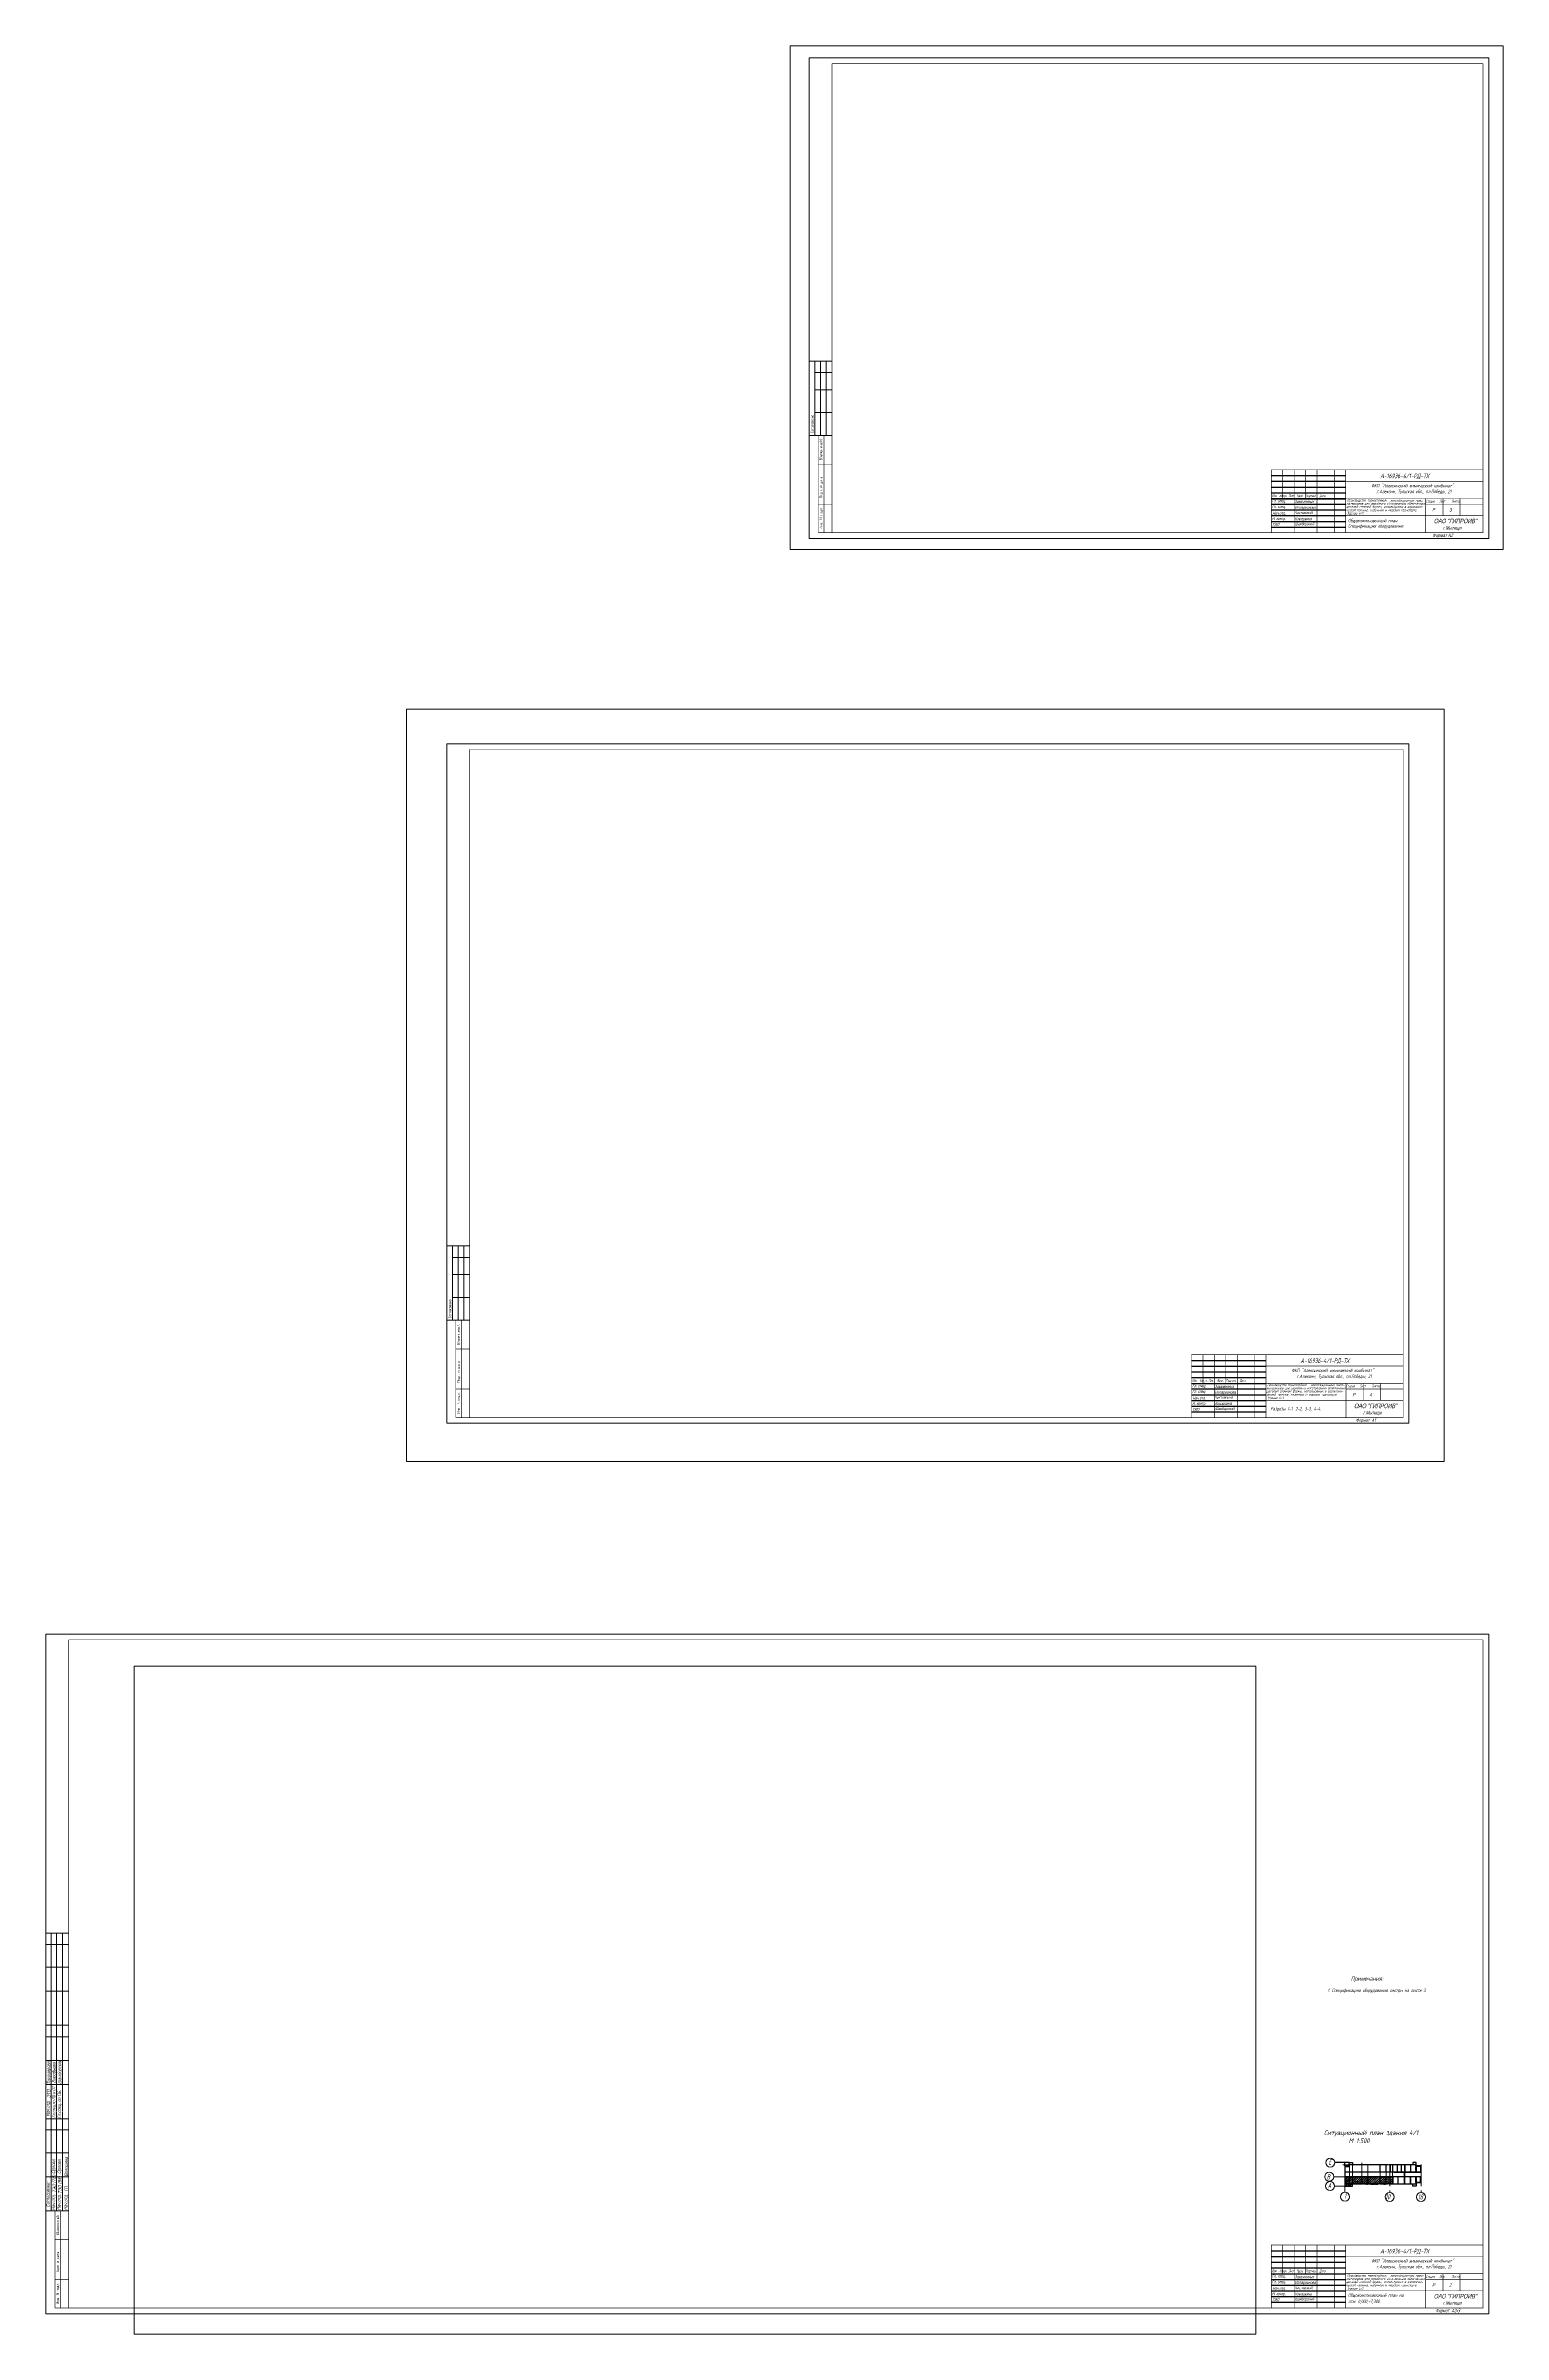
# Paper-space layout 'План. Разрезы' of a CAD drawing. Header units: millimetres. Extents: x 13539 to 14813, y 8255 to 10255.
import ezdxf

# ---------------------------------------------------------------- set-up
doc = ezdxf.new("R2010")
doc.units = ezdxf.units.MM
doc.linetypes.add('CENTERX2', pattern=[101.6, 63.5, -12.7, 12.7, -12.7])
doc.layers.get('0').update_dxf_attribs({"lineweight": 18})
doc.layers.get('Defpoints').update_dxf_attribs({"color": 139, "lineweight": 18})
doc.layers.add('hj', color=7, linetype='Continuous')
doc.layers.add('штамп', color=7, linetype='Continuous')
for name, color, linetype, lineweight in [('Оси строит.', 8, 'CENTERX2', 18), ('Рассол', 115, 'Continuous', 20), ('Строительный', 8, 'Continuous', 20)]:
    doc.layers.add(name, color=color, linetype=linetype, lineweight=lineweight)
doc.styles.add('CX', font='cx.shx', dxfattribs={"width": 0.6, "oblique": 15, "height": 3})
doc.styles.add('SPDS', font='SPDS.shx', dxfattribs={"width": 0.8, "oblique": 15})
doc.styles.get("Standard").update_dxf_attribs({"font": 'simplex.shx', "width": 0.6, "oblique": 15})
doc.styles.add('Симплекс', font='simplex.shx', dxfattribs={"width": 0.7, "oblique": 15, "height": 600})
pattern_1 = [(45, (14664.55998, 8328.84976), (-0.07954951, 0.07954951), []), (45, (14664.56373, 8328.84976), (-0.07954951, 0.07954951), []), (45, (14664.56748, 8328.84976), (-0.07954951, 0.07954951), [])]

psp = doc.layouts.new('План. Разрезы')

# ---------------------------------------------------------------- hatches: boundary and pattern name
at = {"layer": 'Рассол', "ltscale": 100}
h = psp.add_hatch(dxfattribs=at)
h.set_pattern_fill('JIS_RC_30', scale=0.00375)
h.set_pattern_definition([(45, (14665.43291, 8329.29827), (-0.07954951, 0.07954951), []), (45, (14665.43666, 8329.29827), (-0.07954951, 0.07954951), []), (45, (14665.44041, 8329.29827), (-0.07954951, 0.07954951), [])])
h.paths.add_polyline_path([(14678.6, 8392.1), (14678.6, 8392.3), (14678.9, 8392.3), (14678.9, 8392.1)])
h = psp.add_hatch(dxfattribs=at)
h.set_pattern_fill('JIS_RC_30', scale=0.00375)
h.set_pattern_definition(pattern_1)
h.paths.add_polyline_path([(14678.6, 8388.2), (14678.6, 8388.9), (14678.9, 8388.9), (14678.9, 8388.2)])
at = {"layer": 'Рассол', "lineweight": -3, "ltscale": 100}
h = psp.add_hatch(dxfattribs=at)
h.set_pattern_fill('JIS_RC_30', scale=0.00375)
h.set_pattern_definition(pattern_1)
h.paths.add_polyline_path([(14683.7, 8388.7), (14683.4, 8388.7), (14683.4, 8388.4), (14683.7, 8388.4)])
h = psp.add_hatch(dxfattribs=at)
h.set_pattern_fill('JIS_RC_30', scale=0.00375)
h.set_pattern_definition(pattern_1)
h.paths.add_polyline_path([(14685.6, 8388.7), (14685.9, 8388.7), (14685.9, 8388.4), (14685.6, 8388.4)])
at = {"layer": 'Рассол', "ltscale": 100}
h = psp.add_hatch(dxfattribs=at)
h.set_pattern_fill('JIS_RC_30', scale=0.00375)
h.set_pattern_definition([(45, (14666.04831, 8330.0291), (-0.07954951, 0.07954951), []), (45, (14666.05206, 8330.0291), (-0.07954951, 0.07954951), []), (45, (14666.05581, 8330.0291), (-0.07954951, 0.07954951), [])])
h.paths.add_polyline_path([(14689.4, 8392.3), (14689.7, 8392.3), (14689.7, 8392.1), (14689.4, 8392.1)])
at = {"layer": 'Рассол', "lineweight": -3, "ltscale": 100}
h = psp.add_hatch(dxfattribs=at)
h.set_pattern_fill('JIS_RC_30', scale=0.00375)
h.set_pattern_definition(pattern_1)
h.paths.add_polyline_path([(14689.4, 8389), (14689.9, 8389), (14689.9, 8388.5), (14689.4, 8388.5)])
h = psp.add_hatch(dxfattribs=at)
h.set_pattern_fill('JIS_RC_30', scale=0.00375)
h.set_pattern_definition([(45, (14665.48802, 8328.14612), (-0.07954951, 0.07954951), []), (45, (14665.49177, 8328.14612), (-0.07954951, 0.07954951), []), (45, (14665.49552, 8328.14612), (-0.07954951, 0.07954951), [])])
h.paths.add_polyline_path([(14689.4, 8386.4), (14689.4, 8386.8), (14689.7, 8386.8), (14689.7, 8386.4)])

# ---------------------------------------------------------------- linework, layer by layer
for p, q in [((14206.4, 10244.5), (14800.4, 10244.5)), ((14206.4, 9824.5), (14206.4, 10244.5)), ((14800.4, 10244.5), (14800.4, 9824.5)), ((14226.4, 9979.5), (14206.4, 9979.5)), ((14211.4, 9979.5), (14211.4, 9914.5)), ((14226.4, 9969.5), (14211.4, 9969.5)), ((14216.4, 9979.5), (14216.4, 9914.5)), ((14221.4, 9979.5), (14221.4, 9914.5)), ((14226.4, 9954.5), (14211.4, 9954.5)), ((14226.4, 9934.5), (14211.4, 9934.5)), ((14226.4, 9914.5), (14206.4, 9914.5)), ((14800.4, 9824.5), (14206.4, 9824.5)), ((13889.7, 9645.1), (14730.7, 9645.1)), ((13889.7, 9051.1), (13889.7, 9645.1)), ((14730.7, 9645.1), (14730.7, 9051.1)), ((13909.7, 9206.1), (13889.7, 9206.1)), ((13894.7, 9206.1), (13894.7, 9141.1)), ((13899.7, 9206.1), (13899.7, 9141.1)), ((13904.7, 9206.1), (13904.7, 9141.1)), ((13909.7, 9196.1), (13894.7, 9196.1)), ((13909.7, 9181.1), (13894.7, 9181.1)), ((13909.7, 9161.1), (13894.7, 9161.1)), ((13909.7, 9141.1), (13889.7, 9141.1)), ((14730.7, 9051.1), (13889.7, 9051.1)), ((13539.4, 8866.8), (14800.4, 8866.8)), ((13539.4, 8272.8), (13539.4, 8866.8)), ((14800.4, 8866.8), (14800.4, 8272.8)), ((13539.3, 8605.4), (13559.4, 8605.4)), ((13543.9, 8605.4), (13543.9, 8363.2)), ((13548.8, 8605.4), (13548.8, 8450)), ((13553.8, 8605.4), (13553.8, 8450)), ((13539.4, 8595.5), (13559.4, 8595.5)), ((13539.4, 8575.6), (13559.4, 8575.6)), ((13539.4, 8554.6), (13559.4, 8554.6)), ((13539.3, 8525), (13559.4, 8525)), ((13552.4, 8525), (13539.4, 8525)), ((13552.4, 8525), (13547.4, 8525)), ((13548.7, 8525), (13549.3, 8525)), ((13549.3, 8525), (13549.3, 8525)), ((13549.3, 8525), (13549.3, 8525)), ((13550.7, 8525), (13550.7, 8525)), ((13550.7, 8525), (13550.7, 8525)), ((13552.2, 8525), (13559.4, 8525)), ((13539.3, 8514.7), (13559.4, 8514.7)), ((13539.3, 8494.2), (13559.4, 8494.2)), ((13539.3, 8473.2), (13559.4, 8473.2)), ((13539.3, 8443.2), (13559.4, 8443.2)), ((13548.8, 8449.4), (13548.8, 8363.2)), ((13553.8, 8449.4), (13553.8, 8363.2)), ((13539.4, 8433.4), (13559.4, 8433.4)), ((13539.4, 8413.5), (13559.4, 8413.5)), ((13539.4, 8392.5), (13559.4, 8392.5)), ((13559.4, 8362.8), (13539.4, 8362.8)), ((13552.4, 8362.8), (13539.4, 8362.8)), ((13552.4, 8362.8), (13547.4, 8362.8)), ((13552.4, 8362.8), (13547.4, 8362.8)), ((13548.7, 8362.8), (13549.3, 8362.8)), ((13548.7, 8362.8), (13549.3, 8362.8)), ((13549.3, 8362.8), (13549.3, 8362.8)), ((13549.3, 8362.8), (13549.3, 8362.8)), ((13549.3, 8362.8), (13549.3, 8362.8)), ((13549.3, 8362.8), (13549.3, 8362.8)), ((13550.7, 8362.8), (13550.7, 8362.8)), ((13550.7, 8362.8), (13550.7, 8362.8)), ((13550.7, 8362.8), (13550.7, 8362.8)), ((13550.7, 8362.8), (13550.7, 8362.8)), ((13552.2, 8362.8), (13559.4, 8362.8)), ((13552.2, 8362.8), (13559.4, 8362.8)), ((14800.4, 8272.8), (13539.4, 8272.8))]:
    psp.add_line(p, q)
at = {"const_width": 0.5}
for points in [[(14226.4, 10239.5), (14795.4, 10239.5)], [(14226.4, 9829.5), (14226.4, 10239.5)], [(14795.4, 10239.5), (14795.4, 9829.5)], [(14214.4, 9829.5), (14214.4, 9914.5)], [(14226.4, 9914.5), (14214.4, 9914.5)], [(14219.4, 9829.5), (14219.4, 9914.5)], [(14226.4, 9889.5), (14214.4, 9889.5)], [(14226.4, 9854.5), (14214.4, 9854.5)], [(14226.4, 9829.5), (14214.4, 9829.5)], [(14214.4, 9829.5), (14795.4, 9829.5)], [(13909.7, 9640.1), (14725.7, 9640.1)], [(13909.7, 9056.1), (13909.7, 9640.1)], [(14725.7, 9640.1), (14725.7, 9056.1)], [(13897.7, 9056.1), (13897.7, 9141.1)], [(13909.7, 9141.1), (13897.7, 9141.1)], [(13902.7, 9056.1), (13902.7, 9141.1)], [(13909.7, 9116.1), (13897.7, 9116.1)], [(13909.7, 9081.1), (13897.7, 9081.1)], [(13897.7, 9056.1), (14725.7, 9056.1)], [(13909.7, 9056.1), (13897.7, 9056.1)], [(13559.4, 8277.8), (13559.4, 8861.8)], [(13559.4, 8861.8), (14795.4, 8861.8)], [(14795.4, 8861.8), (14795.4, 8277.8)], [(13547.4, 8277.8), (13547.4, 8362.8)], [(13559.4, 8362.8), (13547.4, 8362.8)], [(13552.4, 8277.8), (13552.4, 8362.8)], [(13559.4, 8337.8), (13547.4, 8337.8)], [(13559.4, 8302.8), (13547.4, 8302.8)], [(13559.4, 8277.8), (13547.4, 8277.8)], [(13559.4, 8277.8), (14795.4, 8277.8)]]:
    psp.add_lwpolyline(points, dxfattribs=at)
at = {"layer": 'Оси строит.', "color": 7, "ltscale": 0.5}
psp.add_line((14674.8, 8402.4), (14674.8, 8379), dxfattribs=at)
at = {"layer": 'Оси строит.', "color": 7, "ltscale": 0.3}
for p, q in [((14678.8, 8403.1), (14678.8, 8384.3)), ((14681.3, 8403.1), (14681.3, 8384.3)), ((14689.5, 8404.7), (14689.5, 8386.1)), ((14694.7, 8403.4), (14694.7, 8386.1)), ((14705.5, 8403.4), (14705.5, 8386.1)), ((14710.7, 8403.4), (14710.7, 8386.1)), ((14714, 8403.4), (14714, 8379)), ((14716.4, 8403.4), (14716.4, 8386.1)), ((14741.4, 8403.2), (14741.4, 8378.6)), ((14674.6, 8384.3), (14665.9, 8384.3))]:
    psp.add_line(p, q, dxfattribs=at)
at = {"layer": 'Рассол', "color": 7, "lineweight": -3, "ltscale": 100}
for p, q in [((14674.6, 8404.9), (14666, 8404.9)), ((14674.6, 8401.9), (14674.6, 8404.9)), ((14678.6, 8404.9), (14674.6, 8404.9)), ((14674.6, 8401.9), (14678.6, 8401.9)), ((14674.9, 8401.6), (14678.9, 8401.6)), ((14678.6, 8403.1), (14678.6, 8404.9)), ((14678.6, 8404.9), (14681.5, 8404.9)), ((14678.6, 8401.9), (14678.6, 8403.1)), ((14678.9, 8401.6), (14678.9, 8402.8)), ((14681.5, 8404.9), (14681.5, 8403.1)), ((14726.9, 8402.8), (14726.9, 8396.9)), ((14727.1, 8402.8), (14727.1, 8396.9)), ((14732, 8402.8), (14732, 8396.9)), ((14732.2, 8402.8), (14732.2, 8396.9)), ((14737, 8404.9), (14734.2, 8404.9)), ((14734.2, 8404.9), (14734.2, 8402.8)), ((14736.7, 8401.6), (14736.7, 8402.8)), ((14741.4, 8401.6), (14736.7, 8401.6)), ((14736.7, 8401.6), (14736.7, 8396.9)), ((14737, 8403.1), (14737, 8404.9)), ((14737, 8401.9), (14737, 8403.1)), ((14741.4, 8401.9), (14737, 8401.9)), ((14737, 8401.9), (14737, 8396.9)), ((14740.7, 8401.6), (14740.7, 8397)), ((14741, 8401.6), (14741, 8397)), ((14674.8, 8385.9), (14681.2, 8392.3)), ((14674.8, 8385.8), (14681.3, 8392.3)), ((14674.8, 8385.8), (14681.3, 8392.3)), ((14674.9, 8392.5), (14674.9, 8387.6)), ((14674.9, 8391.8), (14675.5, 8392.3)), ((14674.9, 8389.8), (14677.4, 8392.3)), ((14674.9, 8387.9), (14679.3, 8392.3)), ((14674.9, 8391.7), (14675.5, 8392.3)), ((14674.9, 8389.8), (14677.5, 8392.3)), ((14674.9, 8387.9), (14679.4, 8392.3)), ((14674.9, 8391.7), (14675.6, 8392.3)), ((14674.9, 8389.8), (14677.5, 8392.3)), ((14674.9, 8387.8), (14679.4, 8392.3)), ((14674.9, 8392.3), (14716.2, 8392.3)), ((14674.9, 8386.2), (14674.9, 8392.3)), ((14674.9, 8389.8), (14677.7, 8389.8)), ((14674.9, 8389.6), (14677.7, 8389.6)), ((14716.2, 8386.4), (14674.9, 8386.4)), ((14675.1, 8384.3), (14683.1, 8392.3)), ((14675.2, 8384.3), (14683.2, 8392.3)), ((14675.2, 8384.3), (14683.2, 8392.3)), ((14677, 8384.3), (14685, 8392.3)), ((14677.1, 8384.3), (14685.1, 8392.3)), ((14677.1, 8384.3), (14685.1, 8392.3)), ((14677.7, 8389.8), (14677.7, 8389.6)), ((14678.3, 8389.8), (14678.6, 8389.8)), ((14678.3, 8389.8), (14678.3, 8389.6)), ((14678.3, 8389.6), (14678.6, 8389.6)), ((14678.6, 8392.1), (14678.6, 8391.7)), ((14678.6, 8391.7), (14678.9, 8391.7)), ((14678.6, 8390.9), (14678.6, 8388.2)), ((14678.6, 8390.9), (14678.9, 8390.9)), ((14678.6, 8384.3), (14681.5, 8384.3)), ((14678.9, 8384.3), (14687, 8392.3)), ((14678.9, 8392.1), (14678.9, 8391.7)), ((14678.9, 8390.9), (14678.9, 8388.2)), ((14679, 8384.3), (14687, 8392.3)), ((14679, 8384.3), (14687, 8392.3)), ((14682.9, 8386.4), (14688.9, 8392.3)), ((14682.9, 8386.4), (14688.9, 8392.3)), ((14683, 8386.4), (14689, 8392.3)), ((14683.4, 8388.4), (14683.4, 8388.7)), ((14683.7, 8388.7), (14683.4, 8388.7)), ((14683.4, 8388.4), (14683.7, 8388.4)), ((14683.7, 8388.4), (14683.7, 8388.7)), ((14684.8, 8386.4), (14690.8, 8392.3)), ((14684.8, 8386.4), (14690.8, 8392.3)), ((14684.9, 8386.4), (14690.9, 8392.3)), ((14685.6, 8388.4), (14685.6, 8388.7)), ((14685.6, 8388.7), (14685.9, 8388.7)), ((14685.6, 8388.4), (14685.9, 8388.4)), ((14685.9, 8388.4), (14685.9, 8388.7)), ((14686.7, 8386.4), (14692.7, 8392.3)), ((14686.7, 8386.4), (14692.7, 8392.3)), ((14686.8, 8386.4), (14692.8, 8392.3)), ((14688.6, 8386.4), (14694.6, 8392.3)), ((14688.7, 8386.4), (14694.6, 8392.3)), ((14688.7, 8386.4), (14694.7, 8392.3)), ((14689.3, 8388.8), (14689.3, 8388.8)), ((14689.4, 8389), (14689.9, 8389)), ((14689.4, 8388.5), (14689.4, 8389)), ((14689.4, 8388.5), (14689.4, 8389)), ((14689.9, 8388.5), (14689.4, 8388.5)), ((14689.4, 8386.4), (14689.4, 8386.8)), ((14689.4, 8386.8), (14689.7, 8386.8)), ((14689.4, 8386.4), (14689.4, 8386.8)), ((14689.4, 8386.8), (14689.7, 8386.8)), ((14689.4, 8386.4), (14689.7, 8386.4)), ((14689.6, 8389.2), (14689.6, 8388.9)), ((14689.7, 8386.4), (14689.7, 8386.8)), ((14689.7, 8386.4), (14689.7, 8386.8)), ((14689.9, 8389), (14689.9, 8388.5)), ((14689.9, 8388.5), (14689.9, 8389)), ((14690.1, 8386.4), (14690.1, 8386.1)), ((14690.5, 8386.4), (14696.5, 8392.3)), ((14690.6, 8386.4), (14696.5, 8392.3)), ((14690.6, 8386.4), (14696.6, 8392.3)), ((14691.2, 8386.5), (14691.2, 8385.7)), ((14695.8, 8386.4), (14692.3, 8386.4)), ((14692.3, 8386.4), (14692.3, 8386.1)), ((14695.8, 8386.1), (14692.3, 8386.1)), ((14692.4, 8386.4), (14698.4, 8392.3)), ((14692.5, 8386.4), (14698.5, 8392.3)), ((14692.5, 8386.4), (14698.5, 8392.3)), ((14693.7, 8386.4), (14693.7, 8386.1)), ((14693.7, 8386.3), (14694.4, 8386.3)), ((14693.7, 8386.1), (14694.4, 8386.1)), ((14694.3, 8386.4), (14700.3, 8392.3)), ((14694.4, 8386.4), (14700.4, 8392.3)), ((14694.4, 8386.4), (14700.4, 8392.3)), ((14694.4, 8386.4), (14694.4, 8386.1)), ((14694.5, 8388.9), (14694.9, 8388.9)), ((14694.5, 8388.4), (14694.5, 8388.9)), ((14694.9, 8388.4), (14694.5, 8388.4)), ((14694.9, 8388.9), (14694.9, 8388.4)), ((14695, 8386.4), (14695, 8386.1)), ((14695.8, 8386.4), (14695.8, 8386.1)), ((14696.1, 8386.5), (14696.1, 8385.7)), ((14696.2, 8386.4), (14702.2, 8392.3)), ((14696.3, 8386.4), (14702.3, 8392.3)), ((14696.3, 8386.4), (14702.3, 8392.3)), ((14696.5, 8386.4), (14696.5, 8386.1)), ((14697.3, 8386.4), (14697.3, 8386.1)), ((14697.3, 8386.3), (14699.2, 8386.3)), ((14697.3, 8386.1), (14699.2, 8386.1)), ((14698.2, 8386.4), (14704.1, 8392.3)), ((14698.2, 8386.4), (14704.2, 8392.3)), ((14698.2, 8386.4), (14704.2, 8392.3)), ((14699.2, 8386.4), (14699.2, 8386.1)), ((14699.7, 8386.4), (14699.7, 8386.1)), ((14699.7, 8386.3), (14701.6, 8386.3)), ((14699.7, 8386.1), (14701.6, 8386.1)), ((14700.1, 8386.4), (14706, 8392.3)), ((14700.1, 8386.4), (14706.1, 8392.3)), ((14700.2, 8386.4), (14706.1, 8392.3)), ((14701.6, 8386.4), (14701.6, 8386.1)), ((14702, 8386.4), (14708, 8392.3)), ((14702, 8386.4), (14708, 8392.3)), ((14702.1, 8386.4), (14708, 8392.3)), ((14702.1, 8386.4), (14702.1, 8386.1)), ((14702.1, 8386.3), (14703.5, 8386.3)), ((14702.1, 8386.1), (14703.5, 8386.1)), ((14703.5, 8386.4), (14703.5, 8386.1)), ((14703.9, 8386.4), (14709.9, 8392.3)), ((14703.9, 8386.4), (14709.9, 8392.3)), ((14704, 8386.4), (14710, 8392.3)), ((14704.1, 8386.4), (14704.1, 8386.1)), ((14704.6, 8385.9), (14704.6, 8386.6)), ((14704.6, 8386.2), (14704.6, 8385.9)), ((14705.2, 8386.4), (14705.2, 8386.1)), ((14705.6, 8386.4), (14707.1, 8386.4)), ((14705.8, 8386.4), (14711.8, 8392.3)), ((14705.8, 8386.4), (14711.8, 8392.3)), ((14705.8, 8386.4), (14705.8, 8386.1)), ((14705.9, 8386.4), (14711.9, 8392.3)), ((14707, 8386.4), (14707, 8386.1)), ((14707.3, 8386.5), (14707.3, 8385.7)), ((14707.7, 8386.4), (14713.7, 8392.3)), ((14707.7, 8386.4), (14713.7, 8392.3)), ((14707.7, 8386.4), (14707.7, 8386.1)), ((14707.8, 8386.4), (14713.8, 8392.3)), ((14708.9, 8386.4), (14708.9, 8386.1)), ((14708.9, 8386.3), (14709.9, 8386.3)), ((14708.9, 8386.1), (14709.9, 8386.1)), ((14709.6, 8386.4), (14715.6, 8392.3)), ((14709.7, 8386.4), (14715.6, 8392.3)), ((14709.7, 8386.4), (14715.7, 8392.3)), ((14709.9, 8386.4), (14709.9, 8386.1)), ((14711.5, 8386.4), (14716.2, 8391)), ((14711.6, 8386.4), (14716.2, 8391)), ((14711.6, 8386.4), (14716.2, 8391)), ((14712.1, 8386.4), (14712.1, 8386.1)), ((14713.3, 8386.4), (14713.3, 8386.1)), ((14713.4, 8386.4), (14716.2, 8389.1)), ((14713.5, 8386.4), (14716.2, 8389.1)), ((14713.5, 8386.4), (14716.2, 8389)), ((14715, 8386.4), (14715, 8386.1)), ((14715.3, 8386.4), (14716.2, 8387.2)), ((14715.4, 8386.4), (14716.2, 8387.2)), ((14715.4, 8386.4), (14716.2, 8387.1)), ((14715.7, 8386.4), (14715.7, 8386.1)), ((14716.2, 8392.3), (14716.2, 8386.4)), ((14716.5, 8392.3), (14716.5, 8386.3)), ((14717.4, 8396.6), (14741.4, 8396.6)), ((14717.4, 8392.6), (14741.4, 8392.6)), ((14726.9, 8386.4), (14726.9, 8396.9)), ((14727.1, 8386.4), (14727.1, 8396.9)), ((14732, 8396.9), (14732, 8397.5)), ((14732, 8392.3), (14732, 8391.7)), ((14732, 8386.4), (14732, 8392.3)), ((14732, 8390.9), (14732, 8388.2)), ((14732, 8387.6), (14732, 8386.4)), ((14732.2, 8396.9), (14732.2, 8397.5)), ((14732.2, 8392.3), (14732.2, 8391.7)), ((14732.2, 8386.4), (14732.2, 8392.3)), ((14732.2, 8390.9), (14732.2, 8388.2)), ((14732.2, 8387.6), (14732.2, 8386.4)), ((14734.2, 8384.3), (14734.2, 8386.4)), ((14737, 8384.3), (14734.2, 8384.3)), ((14736.7, 8398.3), (14736.7, 8401)), ((14736.7, 8397.1), (14736.7, 8397.5)), ((14736.7, 8387.6), (14736.7, 8392.3)), ((14736.7, 8392.1), (14736.7, 8391.7)), ((14736.7, 8390.9), (14736.7, 8388.2)), ((14740.7, 8387.6), (14736.7, 8387.6)), ((14736.7, 8387.6), (14736.7, 8386.4)), ((14737, 8398.3), (14737, 8401)), ((14737, 8397.1), (14737, 8397.5)), ((14737, 8387.3), (14737, 8392.3)), ((14737, 8392.1), (14737, 8391.7)), ((14737, 8390.9), (14737, 8388.2)), ((14741, 8387.3), (14737, 8387.3)), ((14737, 8387.3), (14737, 8386.1)), ((14737, 8386.1), (14737, 8384.3)), ((14740.7, 8397), (14740.7, 8396.9)), ((14740.7, 8392.2), (14740.7, 8392.3)), ((14740.7, 8388.8), (14740.7, 8392.2)), ((14740.7, 8387.6), (14740.7, 8388.8)), ((14741, 8397), (14741, 8396.9)), ((14741, 8392.2), (14741, 8392.3)), ((14741, 8388.8), (14741, 8392.2)), ((14741, 8387.3), (14741, 8388.8))]:
    psp.add_line(p, q, dxfattribs=at)
at = {"layer": 'Рассол', "color": 7, "ltscale": 100}
for p, q in [((14674.6, 8401.9), (14674.6, 8400.4)), ((14674.9, 8401.6), (14674.9, 8400.4)), ((14705.5, 8403.1), (14678.6, 8403.1)), ((14705.5, 8402.8), (14678.9, 8402.8)), ((14712.3, 8403.1), (14705.2, 8403.1)), ((14712.3, 8402.8), (14705.2, 8402.8)), ((14705.3, 8396.9), (14705.3, 8402.8)), ((14705.6, 8396.9), (14705.6, 8402.8)), ((14710.5, 8396.9), (14710.5, 8402.8)), ((14710.8, 8396.9), (14710.8, 8402.8)), ((14712.3, 8402.8), (14712.3, 8403.1)), ((14715.9, 8403.1), (14713.4, 8403.1)), ((14713.4, 8402.8), (14713.4, 8403.1)), ((14715.9, 8402.8), (14713.4, 8402.8)), ((14714, 8396.9), (14714, 8402.8)), ((14714.3, 8396.9), (14714.3, 8402.8)), ((14716.2, 8396.9), (14716.2, 8402.8)), ((14716.5, 8396.9), (14716.5, 8402.8)), ((14737, 8403.1), (14716.6, 8403.1)), ((14737, 8402.8), (14716.6, 8402.8)), ((14720.3, 8396.8), (14720.3, 8402.8)), ((14720.6, 8396.8), (14720.6, 8402.8)), ((14674.6, 8400.4), (14674.6, 8392.3)), ((14674.6, 8397), (14674.6, 8396.9)), ((14674.6, 8392.2), (14674.6, 8392.3)), ((14674.9, 8392.2), (14674.6, 8392.2)), ((14674.6, 8388.8), (14674.6, 8391.5)), ((14674.9, 8391.5), (14674.6, 8391.5)), ((14674.6, 8386.2), (14674.6, 8388.8)), ((14674.9, 8400.4), (14674.9, 8392.3)), ((14674.9, 8397), (14674.9, 8396.9)), ((14741.4, 8396.9), (14674.9, 8396.9)), ((14717.8, 8396.6), (14674.9, 8396.6)), ((14717.8, 8392.6), (14674.9, 8392.6)), ((14741.4, 8392.3), (14674.9, 8392.3)), ((14674.9, 8392.2), (14674.9, 8392.3)), ((14674.9, 8388.8), (14674.9, 8391.5)), ((14674.9, 8387.6), (14674.9, 8388.8)), ((14678.6, 8392.1), (14678.6, 8392.3)), ((14678.6, 8392.3), (14678.9, 8392.3)), ((14678.6, 8392.1), (14678.9, 8392.1)), ((14678.6, 8388.2), (14678.6, 8388.9)), ((14678.6, 8388.9), (14678.9, 8388.9)), ((14678.6, 8388.2), (14678.9, 8388.2)), ((14690.1, 8386.1), (14678.6, 8386.1)), ((14678.9, 8392.1), (14678.9, 8392.3)), ((14678.9, 8388.2), (14678.9, 8388.9)), ((14690.1, 8386.4), (14678.9, 8386.4)), ((14689.4, 8392.1), (14689.4, 8392.3)), ((14689.4, 8392.1), (14689.4, 8392.3)), ((14689.4, 8392.1), (14689.4, 8392.3)), ((14689.4, 8392.1), (14689.4, 8392.3)), ((14689.4, 8392.3), (14689.7, 8392.3)), ((14689.7, 8392.1), (14689.4, 8392.1)), ((14689.7, 8392.1), (14689.4, 8392.1)), ((14689.7, 8392.1), (14689.7, 8392.3)), ((14689.7, 8392.1), (14689.7, 8392.3)), ((14694.6, 8388.9), (14694.6, 8392.3)), ((14694.6, 8386.4), (14694.6, 8388.4)), ((14694.8, 8388.9), (14694.8, 8392.3)), ((14694.9, 8386.4), (14694.9, 8388.4)), ((14704.1, 8386.4), (14696.5, 8386.4)), ((14704.1, 8386.1), (14696.5, 8386.1)), ((14712.1, 8386.4), (14705.2, 8386.4)), ((14712.1, 8386.1), (14705.2, 8386.1)), ((14705.3, 8392.3), (14705.3, 8386.4)), ((14705.6, 8392.3), (14705.6, 8386.4)), ((14710.5, 8392.3), (14710.5, 8386.4)), ((14710.8, 8392.3), (14710.8, 8386.4)), ((14716.6, 8386.4), (14713.3, 8386.4)), ((14716.6, 8386.1), (14713.3, 8386.1)), ((14714, 8392.3), (14714, 8386.4)), ((14714.3, 8392.3), (14714.3, 8386.4)), ((14716.2, 8392.3), (14716.2, 8386.4)), ((14737, 8386.4), (14716.6, 8386.4)), ((14737, 8386.1), (14716.6, 8386.1)), ((14720.9, 8392.3), (14720.9, 8386.4)), ((14721.2, 8392.3), (14721.2, 8386.4))]:
    psp.add_line(p, q, dxfattribs=at)
at = {"layer": 'Рассол', "color": 7, "linetype": 'ByBlock', "lineweight": -3, "ltscale": 100}
for p, q in [((14714.3, 8402.8), (14714.3, 8396.9)), ((14724.2, 8402.8), (14714.3, 8402.8)), ((14724.2, 8396.9), (14724.2, 8402.8)), ((14674.7, 8384.3), (14681.3, 8384.3)), ((14681.5, 8386.1), (14674.8, 8386.1))]:
    psp.add_line(p, q, dxfattribs=at)
at = {"layer": 'Строительный', "color": 7, "ltscale": 100}
for p, q in [((14672.9, 8403), (14737, 8403)), ((14665.2, 8392.5), (14741.4, 8392.5)), ((14672.9, 8392.5), (14741.4, 8392.5)), ((14674.6, 8386.2), (14737, 8386.2))]:
    psp.add_line(p, q, dxfattribs=at)
for centre in [(14661.9, 8404.9), (14661, 8392.5), (14661.8, 8384.3), (14674.9, 8375), (14713.8, 8374.9), (14741.3, 8374.8)]:
    psp.add_circle(centre, 3.94, dxfattribs=at)
at = {"layer": 'штамп', "color": 250}
for p, q in [((14610.3, 9864.4), (14675.3, 9864.4)), ((14610.4, 9879.5), (14675.4, 9879.5)), ((14610.4, 9874.5), (14675.4, 9874.5)), ((14610.4, 9869.5), (14675.4, 9869.5)), ((14610.3, 9859.2), (14675.3, 9859.2)), ((14610.4, 9859.4), (14675.4, 9859.4)), ((14610.4, 9854.5), (14675.4, 9854.5)), ((14610.4, 9849.5), (14675.4, 9849.5)), ((14610.4, 9844.5), (14675.4, 9844.5)), ((14610.4, 9839.5), (14675.4, 9839.5)), ((14610.4, 9834.5), (14675.4, 9834.5)), ((14540.7, 9106.1), (14605.7, 9106.1)), ((14540.6, 9091), (14605.6, 9091)), ((14540.6, 9085.8), (14605.6, 9085.8)), ((14540.7, 9101.1), (14605.7, 9101.1)), ((14540.7, 9096.1), (14605.7, 9096.1)), ((14540.7, 9085.9), (14605.7, 9085.9)), ((14540.7, 9081.1), (14605.7, 9081.1)), ((14540.7, 9076.1), (14605.7, 9076.1)), ((14540.7, 9071.1), (14605.7, 9071.1)), ((14540.7, 9066.1), (14605.7, 9066.1)), ((14540.7, 9061.1), (14605.7, 9061.1)), ((14610.4, 8327.8), (14675.4, 8327.8)), ((14610.4, 8322.8), (14675.4, 8322.8)), ((14610.3, 8312.8), (14675.3, 8312.8)), ((14610.3, 8307.6), (14675.3, 8307.6)), ((14610.4, 8317.8), (14675.4, 8317.8)), ((14610.4, 8307.7), (14675.4, 8307.7)), ((14610.4, 8302.8), (14675.4, 8302.8)), ((14610.4, 8297.8), (14675.4, 8297.8)), ((14610.4, 8292.8), (14675.4, 8292.8)), ((14610.4, 8287.8), (14675.4, 8287.8)), ((14610.4, 8282.8), (14675.4, 8282.8))]:
    psp.add_line(p, q, dxfattribs=at)
at = {"layer": 'штамп', "color": 250, "const_width": 0.5}
for points in [[(14610.4, 9829.5), (14610.4, 9884.5), (14795.4, 9884.5), (14795.4, 9829.5), (14610.4, 9829.5)], [(14620.4, 9884.5), (14620.4, 9859.2)], [(14630.4, 9884.5), (14630.4, 9829.5)], [(14640.4, 9884.5), (14640.4, 9859.2)], [(14650.4, 9884.5), (14650.4, 9829.5)], [(14665.4, 9884.5), (14665.4, 9829.5)], [(14675.4, 9884.5), (14675.4, 9829.5)], [(14675.4, 9874.5), (14795.4, 9874.5)], [(14610.4, 9859.5), (14795.4, 9859.5)], [(14675.4, 9844.5), (14795.4, 9844.5)], [(14745.4, 9859.5), (14745.4, 9829.5)], [(14745.4, 9854.5), (14795.4, 9854.5)], [(14760.4, 9859.5), (14760.4, 9844.5)], [(14775.4, 9859.5), (14775.4, 9844.5)], [(14540.7, 9056.1), (14540.7, 9111.1), (14725.7, 9111.1), (14725.7, 9056.1), (14540.7, 9056.1)], [(14550.7, 9111.1), (14550.7, 9085.8)], [(14560.7, 9111.1), (14560.7, 9056.1)], [(14570.7, 9111.1), (14570.7, 9085.8)], [(14580.7, 9111.1), (14580.7, 9056.1)], [(14595.7, 9111.1), (14595.7, 9056.1)], [(14605.7, 9111.1), (14605.7, 9056.1)], [(14540.7, 9086.1), (14725.7, 9086.1)], [(14605.7, 9101.1), (14725.7, 9101.1)], [(14675.7, 9086.1), (14675.7, 9056.1)], [(14690.7, 9086.1), (14690.7, 9071.1)], [(14705.7, 9086.1), (14705.7, 9071.1)], [(14605.7, 9071.1), (14725.7, 9071.1)], [(14675.7, 9081.1), (14725.7, 9081.1)], [(14610.4, 8277.8), (14610.4, 8332.8), (14795.4, 8332.8), (14795.4, 8277.8), (14610.4, 8277.8)], [(14620.4, 8332.8), (14620.4, 8307.6)], [(14630.4, 8332.8), (14630.4, 8277.8)], [(14640.4, 8332.8), (14640.4, 8307.6)], [(14650.4, 8332.8), (14650.4, 8277.8)], [(14665.4, 8332.8), (14665.4, 8277.8)], [(14675.4, 8332.8), (14675.4, 8277.8)], [(14675.4, 8322.8), (14795.4, 8322.8)], [(14610.4, 8307.8), (14795.4, 8307.8)], [(14745.4, 8307.8), (14745.4, 8277.8)], [(14745.4, 8302.8), (14795.4, 8302.8)], [(14760.4, 8307.8), (14760.4, 8292.8)], [(14775.4, 8307.8), (14775.4, 8292.8)], [(14675.4, 8292.8), (14795.4, 8292.8)]]:
    psp.add_lwpolyline(points, dxfattribs=at)

# ---------------------------------------------------------------- texts
at = {"width": 0.7}
for s, p in [('Согласовано', (14210.4, 9916.5)), ('Взамен.инв.N', (14217.9, 9893)), ('Подп. и дата', (14217.9, 9860)), ('N подл.', (14217.9, 9841)), ('Инв. ', (14217.9, 9833)), ('Согласовано', (13893.7, 9143.1)), ('Взамен.инв.N', (13901.2, 9119.6)), ('Подп. и дата', (13901.2, 9086.6)), ('N подл.', (13901.2, 9067.6)), ('Инв. ', (13901.2, 9059.6)), ('Взамен.инв.N', (13550.9, 8341.3)), ('Подп. и дата', (13550.9, 8308.3)), ('N подл.', (13550.9, 8289.3)), ('Инв. ', (13550.9, 8281.3))]:
    psp.add_text(s, height=2.5, rotation=90, dxfattribs=at).set_placement(p)
at = {"oblique": 15, "width": 0.7}
for s, p in [('ФКП "Алексинский химический комбинат"', (14697.8, 9869.2)), ('ФКП "Алексинский химический комбинат"', (14628.1, 9095.8)), ('1. Спецификацию оборудования смотри на листе 3.', (14659.6, 8553.9)), ('ФКП "Алексинский химический комбинат"', (14697.8, 8317.5))]:
    psp.add_text(s, height=3, dxfattribs=at).set_placement(p)
at = {"style": 'CX', "oblique": 15, "width": 0.7}
for s, height, p in [('Тихомирова', 3, (13543.2, 8473.3)), ('Воробьева', 3, (13547.9, 8474.5)), ('Шамборский', 3, (13552.9, 8473.6)), ('ЭТО', 3, (13543.4, 8461.4)), ('Гл.спец.по ПБ и ОТ', 2.572, (13547.6, 8444.1)), ('Гл.спец. по ПБ.', 3, (13552.6, 8443.3)), ('Нач.отд. ', 3, (13542.8, 8445.2)), ('Орлова', 3, (13547.5, 8395)), ('Орлова', 3, (13552.5, 8395)), ('Волошина', 3, (13558.6, 8392.8)), ('Согласовано:', 3, (13542.8, 8365.8)), ('ТЭО (ТС)', 3, (13548.3, 8378.6)), ('ТЭО (ВК)', 3, (13553.1, 8377.7)), ('ГП', 3, (13558.7, 8379.6)), ('Нач.отд. ', 3, (13547.5, 8363.2)), ('Нач.отд. ', 3, (13552.2, 8363.2)), ('Нач.отд. ', 3, (13558.2, 8363.3))]:
    psp.add_text(s, height=height, rotation=90, dxfattribs=at).set_placement(p)
at = {"layer": 'hj', "oblique": 15, "width": 0.7}
for s, height, p in [('г.Алексин, Тульская обл., пл.Победы, 21', 3, (14702.3, 9864.1)), ('Чистовский', 2.5, (14630.8, 9845.9)), ('деталей сложной формы, ', 2.25, (14676, 9851.3)), ('ческой технике, наземном и морском транспорте. ', 2.25, (14675.9, 9848.3)), ('материалов для серийного', 2.25, (14676.1, 9854)), ('Здание 4/1.', 2.25, (14676.6, 9845.4)), ('Производство термостойких ', 2.25, (14676.6, 9856.8)), (' используемых в аэрокосми-', 2.25, (14707.5, 9851.2)), (' изготовления облегченных ', 2.25, (14709.9, 9853.9)), (' композиционных пресс-', 2.25, (14713.3, 9856.7)), ('Шамборский', 2.5, (14631, 9836.1)), ('материалов для серийного', 2.25, (14606.5, 9080.8)), ('Производство термостойких ', 2.25, (14606.9, 9083.6)), ('г.Алексин, Тульская обл., пл.Победы, 21', 3, (14632.6, 9090.7)), (' изготовления облегченных ', 2.25, (14640.3, 9080.7)), (' композиционных пресс-', 2.25, (14643.7, 9083.6)), ('Шамборский', 2.5, (14561.3, 9062.7)), ('Чистовский', 2.5, (14561.1, 9072.5)), ('деталей сложной формы, ', 2.25, (14606.4, 9078.1)), ('ческой технике, наземном и морском транспорте. ', 2.25, (14606.3, 9075.2)), ('Здание 4/1.', 2.25, (14606.9, 9072.2)), ('Разрезы 1-1, 2-2, 3-3, 4-4.', 3, (14609.6, 9062.3)), (' используемых в аэрокосми-', 2.25, (14637.8, 9078.1)), ('Формат А1', 3, (14684.3, 9052.4)), ('Примечания:', 4, (14679.9, 8563.8)), ('деталей сложной формы, ', 2.25, (14676, 8299.6)), ('материалов для серийного', 2.25, (14676.1, 8302.3)), ('Производство термостойких ', 2.25, (14676.6, 8305.1)), ('г.Алексин, Тульская обл., пл.Победы, 21', 3, (14702.3, 8312.5)), (' используемых в аэрокосми-', 2.25, (14707.5, 8299.5)), (' изготовления облегченных ', 2.25, (14709.9, 8302.2)), (' композиционных пресс-', 2.25, (14713.3, 8305.1)), ('Шамборский', 2.5, (14631, 8284.4)), ('Чистовский', 2.5, (14630.8, 8294.2)), ('ческой технике, наземном и морском транспорте. ', 2.25, (14675.9, 8296.7)), ('Здание 4/1.', 2.25, (14676.6, 8293.7)), ('Формат А2х3', 3, (14754, 8274.1))]:
    psp.add_text(s, height=height, dxfattribs=at).set_placement(p)
at = {"layer": 'hj', "lineweight": -3, "oblique": 15, "width": 0.7}
for p in [(14705.6, 9877.2), (14635.9, 9103.8), (14705.6, 8325.5)]:
    psp.add_text('А-16936-4/1-РД-ТХ', height=4, dxfattribs=at).set_placement(p)
at = {"layer": 'Оси строит.', "color": 7, "ltscale": 0.3, "oblique": 15, "width": 0.8}
for s, p in [('Ситуационный план здания 4/1', (14656.4, 8429)), ('М 1:500', (14678, 8422))]:
    psp.add_text(s, height=4, dxfattribs=at).set_placement(p)
at = {"layer": 'Строительный', "color": 7, "ltscale": 100, "style": 'SPDS', "oblique": 15, "width": 0.8}
for s, p in [('Е', (14660.3, 8403.1)), ('В', (14658.8, 8390.1)), ('А', (14659.6, 8382.5)), ('1', (14674, 8373.6)), ('10', (14710, 8372.8)), ('18', (14738.4, 8372.7))]:
    psp.add_text(s, height=4.5, dxfattribs=at).set_placement(p)
at = {"layer": 'штамп', "color": 250, "oblique": 15, "width": 0.7}
for s, height, style, p in [(' Изм.  Кол.уч. Лист  Nдок.  Подпись   Дата', 2.5, 'SPDS', (14609.7, 9860.7)), ('Гл. спец.', 2.5, 'CX', (14611, 9856.1)), ('Гл. спец.', 2.5, 'CX', (14611, 9851.1)), ('Н. контр.', 2.5, 'CX', (14611, 9840.6)), ('Нач.отд.', 2.5, 'CX', (14611.4, 9845.4)), ('Илларионова', 2.5, 'CX', (14630.8, 9850.5)), ('Закаменных', 2.5, 'CX', (14630.8, 9855.5)), ('Кокошкина', 2.5, 'CX', (14631, 9840.5)), ('Общекомпоновочный план.', 3, 'Симплекс', (14677.5, 9838.7)), ('   Стадия    Лист     Листов', 2.5, 'SPDS', (14742.2, 9855.8)), ('Р', 3, 'CX', (14751, 9848.1)), ('ОАО "ГИПРОИВ"', 4, 'CX', (14752.4, 9837.8)), ('3', 3, 'CX', (14765.9, 9848.1)), ('ГИП', 2.5, 'CX', (14611.4, 9835.4)), ('Спецификация оборудования.', 3, 'Симплекс', (14677.5, 9834)), ('Формат А2', 3, 'CX', (14751.2, 9825.8)), ('г.Мытищи', 3, 'CX', (14760.4, 9832.3)), (' Изм.  Кол.уч. Лист  Nдок.  Подпись   Дата', 2.5, 'SPDS', (14540, 9087.3)), ('Гл. спец.', 2.5, 'CX', (14541.3, 9082.6)), ('Закаменных', 2.5, 'CX', (14561, 9082)), ('   Стадия    Лист     Листов', 2.5, 'SPDS', (14672.5, 9082.4)), ('Гл. спец.', 2.5, 'CX', (14541.3, 9077.6)), ('Н. контр.', 2.5, 'CX', (14541.3, 9067.1)), ('Нач.отд.', 2.5, 'CX', (14541.6, 9071.9)), ('ГИП', 2.5, 'CX', (14541.6, 9061.9)), ('Илларионова', 2.5, 'CX', (14561, 9077)), ('Кокошкина', 2.5, 'CX', (14561.2, 9067.1)), ('Р', 3, 'CX', (14681.3, 9074.6)), ('ОАО "ГИПРОИВ"', 4, 'CX', (14682.7, 9064.3)), ('г.Мытищи', 3, 'CX', (14690.7, 9058.9)), ('4', 3, 'CX', (14696.2, 9074.6)), (' Изм.  Кол.уч. Лист  Nдок.  Подпись   Дата', 2.5, 'SPDS', (14609.7, 8309)), ('Гл. спец.', 2.5, 'CX', (14611, 8304.4)), ('Гл. спец.', 2.5, 'CX', (14611, 8299.4)), ('Закаменных', 2.5, 'CX', (14630.8, 8303.8)), ('   Стадия    Лист     Листов', 2.5, 'SPDS', (14742.2, 8304.1)), ('Н. контр.', 2.5, 'CX', (14611, 8288.9)), ('Нач.отд.', 2.5, 'CX', (14611.4, 8293.7)), ('ГИП', 2.5, 'CX', (14611.4, 8283.7)), ('Илларионова', 2.5, 'CX', (14630.8, 8298.8)), ('Кокошкина', 2.5, 'CX', (14631, 8288.8)), (' отм. 0,000,+7,300.', 3, 'Симплекс', (14676.1, 8282.1)), ('Общекомпоновочный план на ', 3, 'Симплекс', (14677.5, 8287.5)), ('Р', 3, 'CX', (14751, 8296.4)), ('ОАО "ГИПРОИВ"', 4, 'CX', (14752.4, 8286.1)), ('г.Мытищи', 3, 'CX', (14760.4, 8280.6)), ('2', 3, 'CX', (14765.9, 8296.4))]:
    psp.add_text(s, height=height, dxfattribs=dict(at, style=style)).set_placement(p)

# ---------------------------------------------------------------- viewports
at = {"layer": 'Defpoints', "color": 7, "lineweight": -3, "ltscale": 20, "view_target_point": (872075.3178, -397875.1534)}
for center, size, view_center_point, view_height, status in [((14501.5, 10035.1), (623.3, 440.227), (-166388.1525, 689929.4637), 44022.684459, 3), ((14308, 9346.5), (907.1, 657.599), (-286236.7384, 741276.2253), 65759.887879, 4)]:
    psp.add_viewport(center=center, size=size, view_center_point=view_center_point, view_height=view_height, status=status, dxfattribs=at)
at = {"layer": 'Defpoints', "color": 7, "linetype": 'ByBlock', "lineweight": -3, "ltscale": 100, "view_target_point": (872075.3178, -397875.1534)}
psp.add_viewport(center=(14106.7, 8546.8), size=(980.4, 583.845), view_center_point=(-281185.9111, 680331.5154), view_height=58384.506797, dxfattribs=at)

doc.saveas('drawing.dxf')
